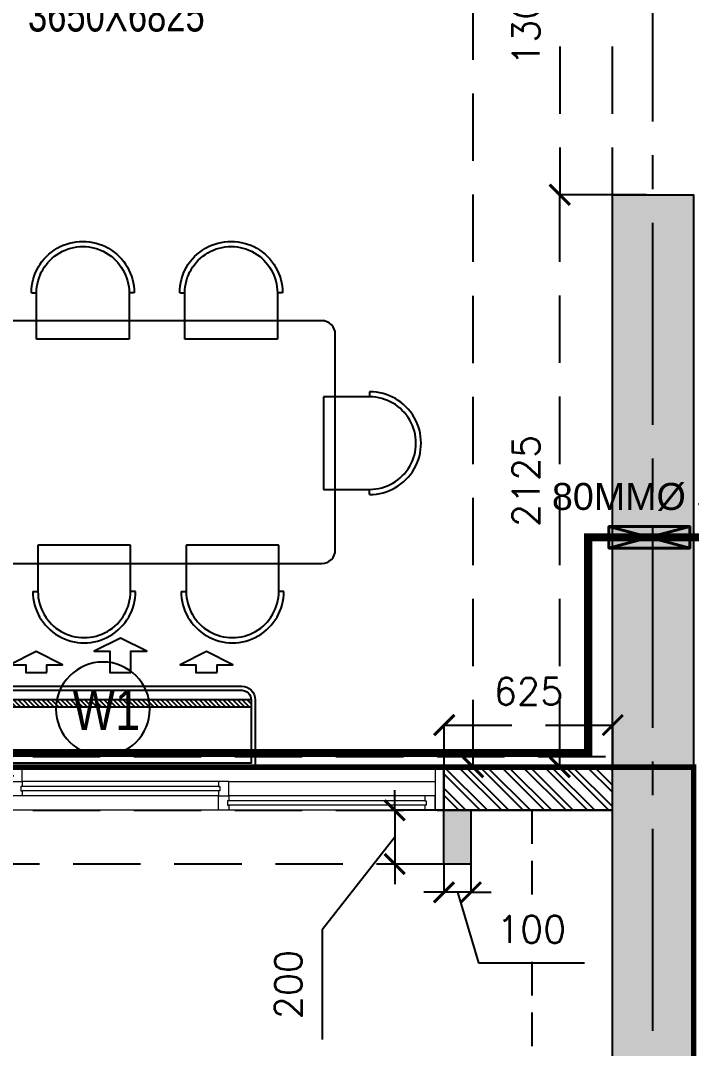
# Model space of a CAD drawing. Header units: millimetres. Extents: x 1135099 to 1230264, y -5736945 to -5695799.
# Drawn here: x 1220115 to 1222604, y -5718617 to -5714802 of the extents above; entities that cross this region are included whole.
import ezdxf
from ezdxf.enums import TextEntityAlignment as Align

# ---------------------------------------------------------------- set-up
doc = ezdxf.new("R2010")
doc.units = ezdxf.units.MM
doc.header["$LTSCALE"] = 1000
doc.header["$MEASUREMENT"] = 0
for name, pattern in [('3BHK-A$0$AUDIT_D_120904163729-0', [0]), ('AUDIT_D_120904163729-0', [0]), ('T8(T9 IS SIMILAR) - 1st FLOOR ELEVATION$0$AUDIT_D_120904163729-0', [0]), ('T8(T9 IS SIMILAR) - 1st FLOOR ELEVATION$0$HIDDEN', [0.375, 0.25, -0.125]), ('T8(T9 IS SIMILAR) - DIMENSION & TEXTING$0$( Hidden )', [0.375, 0.25, -0.125]), ('T8(T9 IS SIMILAR) - DIMENSION & TEXTING$0$1', [0]), ('T8(T9 IS SIMILAR) - DIMENSION & TEXTING$0$HIDDEN', [0.375, 0.25, -0.125]), ('T8(T9 IS SIMILAR) - DIMENSION & TEXTING$1$AUDIT_D_120904163729-0', [0]), ('T8(T9 IS SIMILAR) - TYPICAL FLOOR ELEVATION$1$AUDIT_D_120904163729-0', [0]), ('T8(T9 IS SIMILAR) - TYPICAL FLOOR ELEVATION$1$HIDDEN', [0.375, 0.25, -0.125]), ('T8(T9 IS SIMILAR)$0$$0$HIDDEN', [0.375, 0.25, -0.125]), ('T8_REFUGE COLUMNS$0$CENTER2', [1.125, 0.75, -0.125, 0.125, -0.125])]:
    doc.linetypes.add(name, pattern=pattern)
doc.layers.get('0').update_dxf_attribs({"linetype": 'AUDIT_D_120904163729-0'})
for name, color, linetype in [('3BHK-A$0$a-furniture', 8, 'Continuous'), ('3BHK-A$0$A-HATCH -160', 251, '3BHK-A$0$AUDIT_D_120904163729-0'), ('3BHK-A$0$A-INDOOR UNIT', 30, 'Continuous'), ('T8(T9 IS SIMILAR) - 1st FLOOR ELEVATION$0$A-WALL-FEATURES', 110, 'T8(T9 IS SIMILAR) - 1st FLOOR ELEVATION$0$AUDIT_D_120904163729-0'), ('T8(T9 IS SIMILAR) - DIMENSION & TEXTING$0$A-DIMENSIONS', 2, 'T8(T9 IS SIMILAR) - DIMENSION & TEXTING$0$HIDDEN'), ('T8(T9 IS SIMILAR) - DIMENSION & TEXTING$0$A-FIRE FIGHTING', 7, 'T8(T9 IS SIMILAR) - DIMENSION & TEXTING$1$AUDIT_D_120904163729-0'), ('T8(T9 IS SIMILAR) - DIMENSION & TEXTING$1$a-window-no', 125, 'Continuous'), ('T8(T9 IS SIMILAR) - TYPICAL FLOOR ELEVATION$1$A-DIM', 1, 'T8(T9 IS SIMILAR) - TYPICAL FLOOR ELEVATION$1$AUDIT_D_120904163729-0'), ('T8(T9 IS SIMILAR) - TYPICAL FLOOR ELEVATION$1$A-WALL HATCH', 252, 'T8(T9 IS SIMILAR) - TYPICAL FLOOR ELEVATION$1$AUDIT_D_120904163729-0'), ('T8(T9 IS SIMILAR) - TYPICAL FLOOR ELEVATION$1$A-WALL-FEATURES', 6, 'T8(T9 IS SIMILAR) - TYPICAL FLOOR ELEVATION$1$AUDIT_D_120904163729-0'), ('T8(T9 IS SIMILAR)$0$S-BEAM', 20, 'T8(T9 IS SIMILAR)$0$$0$HIDDEN'), ('T8_REFUGE COLUMNS$0$A-CENTERLINE', 193, 'T8_REFUGE COLUMNS$0$CENTER2'), ('T8_REFUGE COLUMNS$1$A-RCC COLS', 3, 'Continuous'), ('T8_TYPICAL COLUMNS$0$A-RCC COLS', 3, 'Continuous')]:
    doc.layers.add(name, color=color, linetype=linetype)
for name, color, linetype, lineweight in [('3BHK-A$0$A-WALL- 160', 6, 'Continuous', 30), ('3BHK-A$0$Window', 4, 'Continuous', 20), ('T8(T9 IS SIMILAR) - DIMENSION & TEXTING$0$U-IPD-WS-FIRE', 1, 'Continuous', 40), ('T8(T9 IS SIMILAR) - DIMENSION & TEXTING$0$U-IPD-WS-TEXT', 7, 'Continuous', 0), ('T8(T9 IS SIMILAR) - DIMENSION & TEXTING$1$a-TEXT -R SIZE', 4, 'Continuous', 0), ('T8(T9 IS SIMILAR)$0$D&W', 8, 'Continuous', 25)]:
    doc.layers.add(name, color=color, linetype=linetype, lineweight=lineweight)
doc.layers.add('A-RERA CARPET AREA', color=30, linetype='Continuous', plot=False)
doc.layers.add('T8(T9 IS SIMILAR) - DIMENSION & TEXTING$0$U-IPD-SP-SLEV-80', color=7, linetype='T8(T9 IS SIMILAR) - DIMENSION & TEXTING$0$1', lineweight=40, true_color=0x10d54b)
doc.layers.add('T8_REFUGE COLUMNS$1$COL-HATCH', color=7, linetype='Continuous', lineweight=25, true_color=0xa3a3a3)
doc.styles.add('T8(T9 IS SIMILAR) - DIMENSION & TEXTING$0$arial', font='sanss___.ttf')
doc.styles.add('T8(T9 IS SIMILAR) - DIMENSION & TEXTING$0$Romans 1', font='romans.shx', dxfattribs={"height": 100})
doc.styles.add('T8(T9 IS SIMILAR) - DIMENSION & TEXTING$1$ARIAL ARROW', font='swisscl.ttf')
doc.styles.add('T8(T9 IS SIMILAR) - DIMENSION & TEXTING$1$LODHA STANDERD', font='sanss___.ttf')
doc.styles.add('T8(T9 IS SIMILAR) - TYPICAL FLOOR ELEVATION$1$Romans 1', font='romans.shx', dxfattribs={"height": 100})
doc.dimstyles.new('T8(T9 IS SIMILAR) - DIMENSION & TEXTING$0$ALPINE S', dxfattribs={"dimscale": 0, "dimtxt": 100, "dimasz": 75, "dimexe": 0, "dimexo": 0, "dimgap": 75, "dimtad": 1, "dimdec": 0, "dimzin": 0, "dimdsep": 46, "dimtxsty": 'T8(T9 IS SIMILAR) - DIMENSION & TEXTING$0$Romans 1', "dimblk": 'T8(T9 IS SIMILAR) - DIMENSION & TEXTING$0$_ArchTick', "dimcen": 0.09, "dimclrd": 256, "dimclre": 256, "dimclrt": 7, "dimadec": 0, "dimazin": 0, "dimtfac": 1, "dimtdec": 0, "dimtofl": 0, "dimtmove": 1, "dimatfit": 0, "dimldrblk": 'T8(T9 IS SIMILAR) - DIMENSION & TEXTING$0$_Open90', "dimfxl": 1, "dimtolj": 1, "dimtzin": 0, "dimarcsym": 0})
doc.dimstyles.new('T8(T9 IS SIMILAR) - TYPICAL FLOOR ELEVATION$1$ALPINE S', dxfattribs={"dimscale": 0, "dimtxt": 100, "dimasz": 75, "dimexe": 0, "dimexo": 0, "dimgap": 75, "dimtad": 1, "dimdec": 0, "dimzin": 0, "dimdsep": 46, "dimtxsty": 'T8(T9 IS SIMILAR) - TYPICAL FLOOR ELEVATION$1$Romans 1', "dimblk": 'T8(T9 IS SIMILAR) - TYPICAL FLOOR ELEVATION$1$_ArchTick', "dimcen": 0.09, "dimclrd": 256, "dimclre": 256, "dimclrt": 7, "dimadec": 0, "dimazin": 0, "dimtfac": 1, "dimtdec": 0, "dimtofl": 0, "dimtmove": 1, "dimatfit": 0, "dimldrblk": 'T8(T9 IS SIMILAR) - TYPICAL FLOOR ELEVATION$1$_Open90', "dimfxl": 1, "dimtolj": 1, "dimtzin": 0, "dimarcsym": 0})

# ---------------------------------------------------------------- blocks, each defined once
blk = doc.blocks.new('T8(T9 IS SIMILAR) - DIMENSION & TEXTING$1$WINDOW TAG')
at = {"layer": 'T8(T9 IS SIMILAR) - DIMENSION & TEXTING$1$a-window-no'}
blk.add_circle((0, 0), 174.1, dxfattribs=at)
at = {"layer": 'T8(T9 IS SIMILAR) - DIMENSION & TEXTING$1$a-window-no', "style": 'T8(T9 IS SIMILAR) - DIMENSION & TEXTING$1$LODHA STANDERD'}
blk.add_attdef('WINDOW', text='', height=150, dxfattribs=at).set_placement((11.3, 2.8), align=Align.MIDDLE_CENTER)
blk = doc.blocks.new('T8(T9 IS SIMILAR) - DIMENSION & TEXTING$0$_ArchTick')
at = {"color": 0, "linetype": 'ByBlock', "const_width": 0.15}
blk.add_lwpolyline([(-0.5, -0.5), (0.5, 0.5)], dxfattribs=at)
blk = doc.blocks.new('*D472')
at = {"layer": 'T8(T9 IS SIMILAR) - DIMENSION & TEXTING$0$A-DIMENSIONS', "linetype": 'T8(T9 IS SIMILAR) - DIMENSION & TEXTING$0$HIDDEN', "lineweight": -2, "transparency": 16777216}
for p, q in [((1221686.8, -5717573.6), (1221686.8, -5717417.3)), ((1222311.7, -5717573.6), (1222311.7, -5717417.3))]:
    blk.add_line(p, q, dxfattribs=at)
at = {"layer": 'T8(T9 IS SIMILAR) - DIMENSION & TEXTING$0$A-DIMENSIONS', "lineweight": -2, "transparency": 16777216}
blk.add_line((1221686.8, -5717417.3), (1222311.7, -5717417.3), dxfattribs=at)
at = {"layer": 'T8(T9 IS SIMILAR) - DIMENSION & TEXTING$0$A-DIMENSIONS', "linetype": 'ByBlock', "lineweight": -2, "transparency": 16777216, "xscale": 75, "yscale": 75, "zscale": 75, "rotation": 180}
blk.add_blockref('T8(T9 IS SIMILAR) - DIMENSION & TEXTING$0$_ArchTick', (1221686.8, -5717417.3), dxfattribs=at)
at = {"layer": 'T8(T9 IS SIMILAR) - DIMENSION & TEXTING$0$A-DIMENSIONS', "linetype": 'ByBlock', "lineweight": -2, "transparency": 16777216, "xscale": 75, "yscale": 75, "zscale": 75}
blk.add_blockref('T8(T9 IS SIMILAR) - DIMENSION & TEXTING$0$_ArchTick', (1222311.7, -5717417.3), dxfattribs=at)
at = {"layer": 'T8(T9 IS SIMILAR) - DIMENSION & TEXTING$0$A-DIMENSIONS', "color": 7, "linetype": 'ByBlock', "transparency": 16777216, "insert": (1221999.3, -5717292.3), "char_height": 100, "attachment_point": 5, "style": 'T8(T9 IS SIMILAR) - DIMENSION & TEXTING$0$Romans 1'}
blk.add_mtext('\\A1;625', dxfattribs=at)
blk = doc.blocks.new('T8(T9 IS SIMILAR) - DIMENSION & TEXTING$0$_Open90')
at = {"color": 0, "linetype": 'ByBlock', "lineweight": -2}
for p, q in [((0, 0), (-1, 0)), ((-0.5, 0.5), (0, 0)), ((0, 0), (-0.5, -0.5))]:
    blk.add_line(p, q, dxfattribs=at)
blk = doc.blocks.new('*D473')
at = {"layer": 'T8(T9 IS SIMILAR) - DIMENSION & TEXTING$0$A-DIMENSIONS', "linetype": 'T8(T9 IS SIMILAR) - DIMENSION & TEXTING$0$HIDDEN', "lineweight": -2, "transparency": 16777216}
for p, q in [((1222022.4, -5710748.9), (1221794, -5710748.9)), ((1221999.3, -5717573.6), (1221794, -5717573.6))]:
    blk.add_line(p, q, dxfattribs=at)
at = {"layer": 'T8(T9 IS SIMILAR) - DIMENSION & TEXTING$0$A-DIMENSIONS', "lineweight": -2, "transparency": 16777216}
blk.add_line((1221794, -5717573.6), (1221794, -5710748.9), dxfattribs=at)
at = {"layer": 'T8(T9 IS SIMILAR) - DIMENSION & TEXTING$0$A-DIMENSIONS', "linetype": 'ByBlock', "lineweight": -2, "transparency": 16777216, "xscale": 75, "yscale": 75, "zscale": 75}
for p, rotation in [((1221794, -5710748.9), 90), ((1221794, -5717573.6), 270)]:
    blk.add_blockref('T8(T9 IS SIMILAR) - DIMENSION & TEXTING$0$_ArchTick', p, dxfattribs=dict(at, rotation=rotation))
at = {"layer": 'T8(T9 IS SIMILAR) - DIMENSION & TEXTING$0$A-DIMENSIONS', "color": 7, "linetype": 'ByBlock', "transparency": 16777216, "insert": (1221669, -5714161.3), "char_height": 100, "attachment_point": 5, "rotation": 90, "style": 'T8(T9 IS SIMILAR) - DIMENSION & TEXTING$0$Romans 1'}
blk.add_mtext('\\A1;6825', dxfattribs=at)
blk = doc.blocks.new('*D465')
at = {"layer": 'T8(T9 IS SIMILAR) - DIMENSION & TEXTING$0$A-DIMENSIONS', "linetype": 'T8(T9 IS SIMILAR) - DIMENSION & TEXTING$0$HIDDEN', "lineweight": -2, "transparency": 16777216}
for p, q in [((1222436.9, -5714148.9), (1222115.1, -5714148.9)), ((1222436.9, -5715448.7), (1222115.1, -5715448.7))]:
    blk.add_line(p, q, dxfattribs=at)
at = {"layer": 'T8(T9 IS SIMILAR) - DIMENSION & TEXTING$0$A-DIMENSIONS', "lineweight": -2, "transparency": 16777216}
blk.add_line((1222115.1, -5714148.9), (1222115.1, -5715448.7), dxfattribs=at)
at = {"layer": 'T8(T9 IS SIMILAR) - DIMENSION & TEXTING$0$A-DIMENSIONS', "linetype": 'ByBlock', "lineweight": -2, "transparency": 16777216, "xscale": 75, "yscale": 75, "zscale": 75}
for p, rotation in [((1222115.1, -5714148.9), 90), ((1222115.1, -5715448.7), 270)]:
    blk.add_blockref('T8(T9 IS SIMILAR) - DIMENSION & TEXTING$0$_ArchTick', p, dxfattribs=dict(at, rotation=rotation))
at = {"layer": 'T8(T9 IS SIMILAR) - DIMENSION & TEXTING$0$A-DIMENSIONS', "color": 7, "linetype": 'ByBlock', "transparency": 16777216, "insert": (1221990.1, -5714798.8), "char_height": 100, "attachment_point": 5, "rotation": 90, "style": 'T8(T9 IS SIMILAR) - DIMENSION & TEXTING$0$Romans 1'}
blk.add_mtext('\\A1;1300', dxfattribs=at)
blk = doc.blocks.new('T8(T9 IS SIMILAR) - DIMENSION & TEXTING$0$A$C7A147FD6')
at = {"layer": 'T8(T9 IS SIMILAR) - DIMENSION & TEXTING$0$U-IPD-SP-SLEV-80', "elevation": -0.6}
blk.add_lwpolyline([(14845.2, -1306.4), (15145.2, -1306.4), (15145.2, -1386.4), (14845.2, -1386.4), (14845.2, -1306.4), (15145.2, -1386.4), (15145.2, -1306.4), (14845.2, -1386.4)], dxfattribs=at)
at = {"layer": 'T8(T9 IS SIMILAR) - DIMENSION & TEXTING$0$U-IPD-WS-FIRE', "color": 241, "linetype": 'T8(T9 IS SIMILAR) - DIMENSION & TEXTING$0$( Hidden )', "ltscale": 2, "const_width": 30, "elevation": -0.6}
blk.add_lwpolyline([(15392.2, 3510.8), (15222.1, 3510.8), (15222.1, -1346.4), (14768.2, -1346.4), (14768.2, -2147.3), (11278, -2147.3), (11278, -1175.2), (10838.4, -1175.2), (10838.4, -353), (9573.9, -353), (9573.9, 86.8), (9573.9, 1112.5), (-6794.4, 1112.5)], dxfattribs=at)
at = {"layer": 'T8(T9 IS SIMILAR) - DIMENSION & TEXTING$0$U-IPD-WS-TEXT', "insert": (14633.7, -1144.8, -1.7), "char_height": 100, "attachment_point": 1, "rotation": 359.9999, "style": 'T8(T9 IS SIMILAR) - DIMENSION & TEXTING$0$arial'}
blk.add_mtext_dynamic_manual_height_columns('80MM%%C SLEEVE', width=1876.047, gutter_width=0.75, heights=[0], dxfattribs=at)
blk = doc.blocks.new('*D289')
at = {"layer": 'T8(T9 IS SIMILAR) - DIMENSION & TEXTING$0$A-DIMENSIONS', "linetype": 'T8(T9 IS SIMILAR) - DIMENSION & TEXTING$0$HIDDEN', "lineweight": -2, "transparency": 16777216}
for p, q in [((1222312.1, -5715448.9), (1222115.1, -5715448.9)), ((1222312.1, -5717573.4), (1222115.1, -5717573.4))]:
    blk.add_line(p, q, dxfattribs=at)
at = {"layer": 'T8(T9 IS SIMILAR) - DIMENSION & TEXTING$0$A-DIMENSIONS', "lineweight": -2, "transparency": 16777216}
blk.add_line((1222115.1, -5717573.4), (1222115.1, -5715448.9), dxfattribs=at)
at = {"layer": 'T8(T9 IS SIMILAR) - DIMENSION & TEXTING$0$A-DIMENSIONS', "linetype": 'ByBlock', "lineweight": -2, "transparency": 16777216, "xscale": 75, "yscale": 75, "zscale": 75}
for p, rotation in [((1222115.1, -5715448.9), 90), ((1222115.1, -5717573.4), 270)]:
    blk.add_blockref('T8(T9 IS SIMILAR) - DIMENSION & TEXTING$0$_ArchTick', p, dxfattribs=dict(at, rotation=rotation))
at = {"layer": 'T8(T9 IS SIMILAR) - DIMENSION & TEXTING$0$A-DIMENSIONS', "color": 7, "linetype": 'ByBlock', "transparency": 16777216, "insert": (1221990.1, -5716511.1), "char_height": 100, "attachment_point": 5, "rotation": 90, "style": 'T8(T9 IS SIMILAR) - DIMENSION & TEXTING$0$Romans 1'}
blk.add_mtext('\\A1;2125', dxfattribs=at)
blk = doc.blocks.new('T8(T9 IS SIMILAR) - 1st FLOOR ELEVATION')
at = {"layer": 'T8(T9 IS SIMILAR) - 1st FLOOR ELEVATION$0$A-WALL-FEATURES', "color": 4, "linetype": 'T8(T9 IS SIMILAR) - 1st FLOOR ELEVATION$0$HIDDEN', "ltscale": 0.5, "elevation": 0}
blk.add_lwpolyline([(1222011.8, -5717733.5), (1222011.8, -5720283.5), (1226511.8, -5720283.5), (1226511.8, -5719683.5)], dxfattribs=at)
blk = doc.blocks.new('T8_REFUGE COLUMNS')
at = {"layer": 'T8_REFUGE COLUMNS$1$COL-HATCH', "linetype": 'ByBlock'}
h = blk.add_hatch(color=256, dxfattribs=at)
h.dxf.hatch_style = 1
h.paths.add_polyline_path([(1222612.1, -5719684.9), (1222312.1, -5719684.9), (1222312.1, -5715449.9), (1222612.1, -5715449.9)])
at = {"layer": 'T8_REFUGE COLUMNS$0$A-CENTERLINE'}
for p, q in [((1222462.1, -5720802.9), (1222462.1, -5702690.8)), ((1223494.9, -5717567.4), (1182495.9, -5717567.4))]:
    blk.add_line(p, q, dxfattribs=at)
at = {"layer": 'T8_REFUGE COLUMNS$1$A-RCC COLS', "linetype": 'ByBlock'}
blk.add_lwpolyline([(1222612.1, -5719684.9), (1222312.1, -5719684.9), (1222312.1, -5715449.9), (1222612.1, -5715449.9)], close=True, dxfattribs=at)
blk = doc.blocks.new('T8_TYPICAL COLUMNS')
at = {"layer": 'T8_TYPICAL COLUMNS$0$A-RCC COLS', "linetype": 'ByBlock'}
blk.add_blockref('T8_REFUGE COLUMNS', (0, 0), dxfattribs=at)
blk = doc.blocks.new('3BHK-A$0$2400')
at = {"layer": '3BHK-A$0$Window', "color": 1, "lineweight": 13}
for p, q in [((1151176.5, -5692111.9), (1148842.5, -5692111.9)), ((1149607.5, -5692111.9), (1148880, -5692111.9)), ((1149607.5, -5692165.3), (1148880, -5692165.3)), ((1150373.7, -5692165.3), (1149645, -5692165.3)), ((1150411.2, -5692165.3), (1151176.5, -5692165.3)), ((1149607.5, -5692218.6), (1148842.5, -5692218.6)), ((1150373.7, -5692218.6), (1149645, -5692218.6)), ((1151139, -5692218.6), (1150411.2, -5692218.6)), ((1150373.7, -5692271.9), (1148842.5, -5692271.9)), ((1151139, -5692271.9), (1150411.2, -5692271.9))]:
    blk.add_line(p, q, dxfattribs=at)
at = {"layer": '3BHK-A$0$Window', "color": 5, "lineweight": 13}
for p, q in [((1149607.5, -5692142.2), (1148880, -5692142.2)), ((1149607.5, -5692146.7), (1148880, -5692146.7)), ((1150373.7, -5692183.8), (1149645, -5692183.8)), ((1150373.7, -5692200), (1149645, -5692200)), ((1151139, -5692237.2), (1150411.2, -5692237.2)), ((1151139, -5692253.3), (1150411.2, -5692253.3))]:
    blk.add_line(p, q, dxfattribs=at)
at = {"layer": '3BHK-A$0$Window', "color": 4, "lineweight": 13}
for points in [[(1148842.5, -5692111.9), (1148809.5, -5692111.9), (1148809.5, -5692271.9), (1148842.5, -5692271.9)], [(1148880, -5692146.7), (1148880, -5692165.3), (1148842.5, -5692165.3), (1148842.5, -5692111.9), (1148880, -5692111.9), (1148880, -5692142.2), (1148875.5, -5692142.2), (1148875.5, -5692146.7)], [(1149607.5, -5692146.7), (1149607.5, -5692165.3), (1149645, -5692165.3), (1149645, -5692111.9), (1149607.5, -5692111.9), (1149607.5, -5692142.2), (1149612, -5692142.2), (1149612, -5692146.7)], [(1151209.5, -5692111.9), (1151176.5, -5692111.9), (1151176.5, -5692271.9), (1151209.5, -5692271.9)], [(1149645, -5692200), (1149645, -5692218.6), (1149607.5, -5692218.6), (1149607.5, -5692165.3), (1149645, -5692165.3), (1149645, -5692183.8), (1149640.5, -5692183.8), (1149640.5, -5692200)], [(1150373.7, -5692200), (1150373.7, -5692218.6), (1150411.2, -5692218.6), (1150411.2, -5692165.3), (1150373.7, -5692165.3), (1150373.7, -5692183.8), (1150378.2, -5692183.8), (1150378.2, -5692200)], [(1150411.2, -5692253.3), (1150411.2, -5692271.9), (1150373.7, -5692271.9), (1150373.7, -5692218.6), (1150411.2, -5692218.6), (1150411.2, -5692237.2), (1150406.7, -5692237.2), (1150406.7, -5692253.3)], [(1151139, -5692253.3), (1151139, -5692271.9), (1151176.5, -5692271.9), (1151176.5, -5692218.6), (1151139, -5692218.6), (1151139, -5692237.2), (1151143.5, -5692237.2), (1151143.5, -5692253.3)]]:
    blk.add_lwpolyline(points, close=True, dxfattribs=at)
blk = doc.blocks.new('3BHK-A$0$A$C50024E40')
for p, q in [((0, 0), (0, -225)), ((450, 0), (0, 0)), ((450, -225), (450, 0)), ((-25, -225), (0, -225)), ((475, -225), (450, -225))]:
    blk.add_line(p, q)
for major_axis in [(-176.8, 176.8), (-159.1, 159.1)]:
    blk.add_ellipse((225, -225), major_axis=major_axis, ratio=1, start_param=0.785398, end_param=3.926991)
blk = doc.blocks.new('3BHK-A$0$1.5tr')
at = {"layer": '3BHK-A$0$A-INDOOR UNIT'}
h = blk.add_hatch(dxfattribs=at)
h.set_pattern_fill('ANSI31', color=3, scale=100, style=0)
h.paths.add_polyline_path([(222.8, 485), (251, 485), (251, -485), (222.8, -485)])
for points in [[(300, 450), (300, -450, -0.414214), (250, -500), (0, -500), (0, 500), (250, 500, -0.414214)], [(285, 450), (285, -450, -0.414214), (250, -485), (15, -485), (15, 485), (250, 485, -0.414214)]]:
    blk.add_lwpolyline(points, format="xyb", close=True, dxfattribs=at)
at = {"layer": '3BHK-A$0$A-INDOOR UNIT', "color": 3}
blk.add_lwpolyline([(222.8, 485), (251, 485), (251, -485), (222.8, -485)], close=True, dxfattribs=at)
at = {"layer": '3BHK-A$0$A-INDOOR UNIT', "color": 0, "ltscale": 300}
for points in [[(350.5, 273.3), (379.7, 273.3), (379.7, 214.8), (428.5, 312.3), (379.7, 409.8), (379.7, 351.3), (350.5, 351.3)], [(350.5, -39), (429.7, -39), (429.7, -97.5), (478.5, 0), (429.7, 97.5), (429.7, 39), (350.5, 39)], [(350.5, -358.3), (379.7, -358.3), (379.7, -416.8), (428.5, -319.3), (379.7, -221.8), (379.7, -280.3), (350.5, -280.3)]]:
    blk.add_lwpolyline(points, close=True, dxfattribs=at)
blk = doc.blocks.new('3BHK-A')
at = {"layer": '3BHK-A$0$A-HATCH -160', "linetype": 'ByBlock'}
h = blk.add_hatch(dxfattribs=at)
h.set_pattern_fill('ANSI32', color=256, scale=150)
h.set_pattern_definition([(45, (-0.65, 1285.594), (-39.77475644, 39.77475644), []), (45, (25.864, 1285.594), (-39.77475644, 39.77475644), [])])
h.paths.add_polyline_path([(1190857.7, -5717574.7), (1190232.7, -5717574.7), (1190232.7, -5717734.7), (1190857.7, -5717734.7)])
at = {"layer": '3BHK-A$0$a-furniture', "elevation": 0}
blk.add_lwpolyline([(1193021.7, -5716817.7), (1191310.7, -5716817.7, -0.414214), (1191260.7, -5716767.7), (1191260.7, -5715966.8, -0.414214), (1191310.7, -5715916.7), (1193021.7, -5715916.7, -0.414214), (1193071.7, -5715966.7), (1193071.7, -5716767.7, -0.414214)], format="xyb", close=True, dxfattribs=at)
at = {"layer": '3BHK-A$0$A-WALL- 160', "linetype": 'ByBlock'}
for p, q in [((1190857.7, -5717573.4, 0), (1190232.7, -5717573.4, 0)), ((1190857.7, -5717573.4, 0), (1190857.7, -5717733.4, 0)), ((1190857.7, -5717733.4, 0), (1190232.7, -5717733.4, 0))]:
    blk.add_line(p, q, dxfattribs=at)
at = {"layer": '3BHK-A$0$a-furniture', "xscale": 0.7630874951939101, "yscale": 0.7630874951939101, "zscale": 1000, "rotation": 180.0015029646968}
for p in [(1191818.8, -5715984.8, 0), (1192368.8, -5715984.8, 0)]:
    blk.add_blockref('3BHK-A$0$A$C50024E40', p, dxfattribs=at)
at = {"layer": '3BHK-A$0$a-furniture', "extrusion": (0, 0, -1), "zscale": -1000}
for p, xscale, yscale, rotation in [((-1191304.9, -5716542.8, 0), 0.7630874945686295, 0.7630874945686295, 89.99849704383797), ((-1191813.7, -5716749.6, 0), 0.7630874951939101, 0.7630874951939101, 359.9984970353032), ((-1192363.7, -5716749.6, 0), 0.7630874951939101, 0.7630874951939101, 359.9984970353032)]:
    blk.add_blockref('3BHK-A$0$A$C50024E40', p, dxfattribs=dict(at, xscale=xscale, yscale=yscale, rotation=rotation))
at = {"layer": '3BHK-A$0$A-INDOOR UNIT', "xscale": -1, "rotation": 270}
blk.add_blockref('3BHK-A$0$1.5tr', (1192057.7, -5717573.4, 0.1), dxfattribs=at)
at = {"layer": '3BHK-A$0$A-WALL- 160', "linetype": 'ByBlock', "xscale": -1}
blk.add_blockref('3BHK-A$0$2400', (2342067.1, -25461.5, 0), dxfattribs=at)
blk = doc.blocks.new('T8(T9 IS SIMILAR) - TYPICAL FLOOR ELEVATION$1$_ArchTick')
at = {"color": 0, "linetype": 'ByBlock', "const_width": 0.15}
blk.add_lwpolyline([(-0.5, -0.5), (0.5, 0.5)], dxfattribs=at)
blk = doc.blocks.new('*D789')
at = {"layer": 'T8(T9 IS SIMILAR) - TYPICAL FLOOR ELEVATION$1$A-DIM', "lineweight": -2, "transparency": 16777216}
for p, q in [((1221504.2, -5717733.5), (1221504.2, -5717658.5)), ((1221504.2, -5717733.5), (1221504.2, -5717933.5)), ((1221504.2, -5717833.5), (1221235.2, -5718176.9)), ((1221504.2, -5717933.5), (1221504.2, -5718008.5)), ((1221235.2, -5718176.9), (1221235.2, -5718584))]:
    blk.add_line(p, q, dxfattribs=at)
at = {"layer": 'T8(T9 IS SIMILAR) - TYPICAL FLOOR ELEVATION$1$A-DIM', "linetype": 'T8(T9 IS SIMILAR) - TYPICAL FLOOR ELEVATION$1$HIDDEN', "lineweight": -2, "transparency": 16777216}
for p, q in [((1221686.9, -5717733.5), (1221504.2, -5717733.5)), ((1221686.9, -5717933.5), (1221504.2, -5717933.5))]:
    blk.add_line(p, q, dxfattribs=at)
at = {"layer": 'T8(T9 IS SIMILAR) - TYPICAL FLOOR ELEVATION$1$A-DIM', "linetype": 'ByBlock', "lineweight": -2, "transparency": 16777216, "xscale": 75, "yscale": 75, "zscale": 75}
for p, rotation in [((1221504.2, -5717733.5), 270), ((1221504.2, -5717933.5), 90)]:
    blk.add_blockref('T8(T9 IS SIMILAR) - TYPICAL FLOOR ELEVATION$1$_ArchTick', p, dxfattribs=dict(at, rotation=rotation))
at = {"layer": 'T8(T9 IS SIMILAR) - TYPICAL FLOOR ELEVATION$1$A-DIM', "color": 7, "linetype": 'ByBlock', "transparency": 16777216, "insert": (1221110.2, -5718380.5), "char_height": 100, "attachment_point": 5, "rotation": 90, "style": 'T8(T9 IS SIMILAR) - TYPICAL FLOOR ELEVATION$1$Romans 1'}
blk.add_mtext('\\A1;200', dxfattribs=at)
blk = doc.blocks.new('T8(T9 IS SIMILAR) - TYPICAL FLOOR ELEVATION$1$_Open90')
at = {"color": 0, "linetype": 'ByBlock', "lineweight": -2}
for p, q in [((0, 0), (-1, 0)), ((-0.5, 0.5), (0, 0)), ((0, 0), (-0.5, -0.5))]:
    blk.add_line(p, q, dxfattribs=at)
blk = doc.blocks.new('*D801')
at = {"layer": 'T8(T9 IS SIMILAR) - TYPICAL FLOOR ELEVATION$1$A-DIM', "linetype": 'T8(T9 IS SIMILAR) - TYPICAL FLOOR ELEVATION$1$HIDDEN', "lineweight": -2, "transparency": 16777216}
for p, q in [((1221686.9, -5717933.5), (1221686.9, -5718038)), ((1221786.9, -5717933.5), (1221786.9, -5718038))]:
    blk.add_line(p, q, dxfattribs=at)
at = {"layer": 'T8(T9 IS SIMILAR) - TYPICAL FLOOR ELEVATION$1$A-DIM', "lineweight": -2, "transparency": 16777216}
for p, q in [((1221686.9, -5718038), (1221611.9, -5718038)), ((1221786.9, -5718038), (1221686.9, -5718038)), ((1221736.9, -5718038), (1221815.6, -5718300.5)), ((1221786.9, -5718038), (1221861.9, -5718038)), ((1221815.6, -5718300.5), (1222208.5, -5718300.5))]:
    blk.add_line(p, q, dxfattribs=at)
at = {"layer": 'T8(T9 IS SIMILAR) - TYPICAL FLOOR ELEVATION$1$A-DIM', "linetype": 'ByBlock', "lineweight": -2, "transparency": 16777216, "xscale": 75, "yscale": 75, "zscale": 75}
blk.add_blockref('T8(T9 IS SIMILAR) - TYPICAL FLOOR ELEVATION$1$_ArchTick', (1221686.9, -5718038), dxfattribs=at)
at = {"layer": 'T8(T9 IS SIMILAR) - TYPICAL FLOOR ELEVATION$1$A-DIM', "linetype": 'ByBlock', "lineweight": -2, "transparency": 16777216, "xscale": 75, "yscale": 75, "zscale": 75, "rotation": 180}
blk.add_blockref('T8(T9 IS SIMILAR) - TYPICAL FLOOR ELEVATION$1$_ArchTick', (1221786.9, -5718038), dxfattribs=at)
at = {"layer": 'T8(T9 IS SIMILAR) - TYPICAL FLOOR ELEVATION$1$A-DIM', "color": 7, "linetype": 'ByBlock', "transparency": 16777216, "insert": (1222012.1, -5718175.5), "char_height": 100, "attachment_point": 5, "style": 'T8(T9 IS SIMILAR) - TYPICAL FLOOR ELEVATION$1$Romans 1', "bg_fill": 3, "box_fill_scale": 1.25, "bg_fill_color": 256, "bg_fill_true_color": 13158600, "bg_fill_transparency": 0}
blk.add_mtext('\\A1;100', dxfattribs=at)
blk = doc.blocks.new('T8(T9 IS SIMILAR) - DIMENSION & TEXTING')
at = {"layer": 'T8(T9 IS SIMILAR) - DIMENSION & TEXTING$0$A-FIRE FIGHTING', "linetype": 'ByBlock'}
blk.add_blockref('T8(T9 IS SIMILAR) - DIMENSION & TEXTING$0$A$C7A147FD6', (1207452.3, -5715374), dxfattribs=at)
at = {"layer": 'T8(T9 IS SIMILAR) - DIMENSION & TEXTING$1$a-window-no'}
ref = blk.add_blockref('T8(T9 IS SIMILAR) - DIMENSION & TEXTING$1$WINDOW TAG', (1220420.6, -5717357.4, 0.5), dxfattribs=dict(at, xscale=-1, rotation=180))
ref.add_attrib('WINDOW', 'W1', dxfattribs={"height": 150, "style": 'T8(T9 IS SIMILAR) - DIMENSION & TEXTING$1$LODHA STANDERD', "width": 0.8}).set_placement((1220433.3, -5717360.2, 0.5), align=Align.MIDDLE_CENTER)
at = {"layer": 'T8(T9 IS SIMILAR) - DIMENSION & TEXTING$1$a-TEXT -R SIZE', "color": 2, "style": 'T8(T9 IS SIMILAR) - DIMENSION & TEXTING$1$ARIAL ARROW'}
blk.add_text('3650X6825', height=125, dxfattribs=at).set_placement((1220142.7, -5714843.1, 0.5))
at = {"layer": 'T8(T9 IS SIMILAR) - DIMENSION & TEXTING$0$A-DIMENSIONS', "linetype": 'ByBlock'}
for base, p1, p2, picture, middle in [((1221794, -5710748.9, 0.5), (1221999.3, -5717573.6, 0.5), (1222022.4, -5710748.9, 0.5), '*D473', (1221669, -5714161.3, 0.5)), ((1222115.1, -5715448.7, 0.5), (1222436.9, -5714148.9), (1222436.9, -5715448.7, 0.5), '*D465', (1221990.1, -5714798.8, 0.5)), ((1222115.0687, -5715448.8633), (1222312.0691, -5717573.434, 0.4896), (1222312.0691, -5715448.8633), '*D289', (1221990.0687, -5716511.1486))]:
    dim = blk.add_linear_dim(base=base, p1=p1, p2=p2, angle=90, dimstyle='T8(T9 IS SIMILAR) - DIMENSION & TEXTING$0$ALPINE S', override={"dimscale": 1, "dimfxl": 5, "dimarcsym": 1}, dxfattribs=at)
    dim.commit()
    dim.dimension.update_dxf_attribs({"geometry": picture, "text_midpoint": middle})
dim = blk.add_linear_dim(base=(1222311.7, -5717417.3, 0.5), p1=(1221686.8, -5717573.6, 0.5), p2=(1222311.7, -5717573.6, 0.5), dimstyle='T8(T9 IS SIMILAR) - DIMENSION & TEXTING$0$ALPINE S', override={"dimscale": 1, "dimfxl": 5, "dimarcsym": 1}, dxfattribs=at)
dim.commit()
dim.dimension.update_dxf_attribs({"geometry": '*D472', "text_midpoint": (1221999.3, -5717292.3, 0.5)})
blk = doc.blocks.new('T8(T9 IS SIMILAR) - TYPICAL FLOOR ELEVATION')
at = {"layer": 'T8(T9 IS SIMILAR) - TYPICAL FLOOR ELEVATION$1$A-WALL HATCH', "linetype": 'ByBlock'}
h = blk.add_hatch(dxfattribs=at)
h.set_pattern_fill('ZIGZAG', color=256, scale=250)
h.set_pattern_definition([(0, (0, 0), (31.25, 31.25), [31.25, -31.25]), (90, (31.25, 0), (-31.25, 31.25), [31.25, -31.25])])
h.paths.add_polyline_path([(1186332.7, -5719983.5), (1186332.7, -5719683.5), (1186432.7, -5719683.5), (1186432.7, -5719883.5), (1186982.7, -5719883.5), (1186982.7, -5719523.5), (1187082.7, -5719523.5), (1187082.7, -5719983.5)])
h.paths.add_polyline_path([(1190232.7, -5719983.5), (1190232.7, -5719683.5), (1190132.7, -5719683.5), (1190132.7, -5719883.5), (1189582.7, -5719883.5), (1189582.7, -5719523.5), (1189482.7, -5719523.5), (1189482.7, -5719983.5)])
h.paths.add_polyline_path([(1190857.7, -5717933.5), (1190857.7, -5717733.5), (1190757.7, -5717733.5), (1190757.7, -5717933.5)])
h.paths.add_polyline_path([(1193357.7, -5717733.5), (1193357.7, -5717933.5), (1193257.7, -5717933.5), (1193257.7, -5717733.5)])
h.paths.add_polyline_path([(1196632.8, -5709938.8), (1196632.8, -5709738.8), (1196532.8, -5709738.8), (1196532.8, -5709938.8)])
h.paths.add_polyline_path([(1194132, -5709738.8), (1194132, -5709938.8), (1194032, -5709938.8), (1194032, -5709738.8)])
h.paths.add_polyline_path([(1195742.7, -5701889.7), (1196212.8, -5701889.7), (1196212.8, -5702349.7), (1196112.8, -5702349.7), (1196112.8, -5701989.7), (1195742.7, -5701989.7)])
h.paths.add_polyline_path([(1198312.8, -5702349.7), (1198312.8, -5701889.7), (1199132.6, -5701889.7), (1199132.6, -5701989.7), (1198412.8, -5701989.7), (1198412.8, -5702349.7)])
h.paths.add_polyline_path([(1199662.5, -5701090.3), (1199662.5, -5700890.3), (1199762.5, -5700890.3), (1199762.5, -5701090.3)])
h.paths.add_polyline_path([(1201862.6, -5700890.3), (1201862.6, -5701090.3), (1201962.6, -5701090.3), (1201962.6, -5700890.3)])
h.paths.add_polyline_path([(1210681.9, -5700890.3), (1210681.9, -5701090.3), (1210581.9, -5701090.3), (1210581.9, -5700890.3)])
h.paths.add_polyline_path([(1212882, -5701090.3), (1212882, -5700890.3), (1212782, -5700890.3), (1212782, -5701090.3)])
h.paths.add_polyline_path([(1214231.8, -5702349.7), (1214231.8, -5701889.7), (1213412.3, -5701889.7), (1213412.3, -5701989.7), (1214131.8, -5701989.7), (1214131.8, -5702349.7)])
h.paths.add_polyline_path([(1216801.9, -5701889.7), (1216331.8, -5701889.7), (1216331.8, -5702349.7), (1216431.8, -5702349.7), (1216431.8, -5701989.7), (1216801.9, -5701989.7)])
h.paths.add_polyline_path([(1215911.7, -5709938.8), (1215911.7, -5709738.8), (1216011.7, -5709738.8), (1216011.7, -5709938.8)])
h.paths.add_polyline_path([(1218412.5, -5709738.8), (1218412.5, -5709938.8), (1218512.5, -5709938.8), (1218512.5, -5709738.8)])
h.paths.add_polyline_path([(1221686.9, -5717933.5), (1221686.9, -5717733.5), (1221786.9, -5717733.5), (1221786.9, -5717933.5)])
h.paths.add_polyline_path([(1219186.9, -5717733.5), (1219186.9, -5717933.5), (1219286.9, -5717933.5), (1219286.9, -5717733.5)])
h.paths.add_polyline_path([(1222311.8, -5719983.5), (1222311.8, -5719683.5), (1222411.8, -5719683.5), (1222411.8, -5719883.5), (1222961.8, -5719883.5), (1222961.8, -5719523.5), (1223061.8, -5719523.5), (1223061.8, -5719983.5)])
h.paths.add_polyline_path([(1226211.8, -5719983.5), (1226211.8, -5719683.5), (1226111.8, -5719683.5), (1226111.8, -5719883.5), (1225561.8, -5719883.5), (1225561.8, -5719523.5), (1225461.8, -5719523.5), (1225461.8, -5719983.5)])
h.paths.add_polyline_path([(1217001.9, -5727584.6), (1216901.9, -5727584.6), (1216901.9, -5727784.6), (1216356.8, -5727784.6), (1216356.8, -5727424.6), (1216256.8, -5727424.6), (1216256.8, -5727884.6), (1217001.9, -5727884.6)])
h.paths.add_polyline_path([(1214156.8, -5727424.6), (1214056.8, -5727424.6), (1214056.8, -5727784.6), (1213412.3, -5727784.6), (1213412.3, -5727884.6), (1214156.8, -5727884.6)])
h.paths.add_polyline_path([(1210681.9, -5728884), (1210681.9, -5728684), (1210581.9, -5728684), (1210581.9, -5728884)])
h.paths.add_polyline_path([(1212882, -5728684), (1212882, -5728884), (1212782, -5728884), (1212782, -5728684)])
h.paths.add_polyline_path([(1201862.6, -5728884), (1201862.6, -5728684), (1201962.6, -5728684), (1201962.6, -5728884)])
h.paths.add_polyline_path([(1199662.5, -5728684), (1199662.5, -5728884), (1199762.5, -5728884), (1199762.5, -5728684)])
h.paths.add_polyline_path([(1198387.7, -5727424.6), (1198487.7, -5727424.6), (1198487.7, -5727784.6), (1199132.3, -5727784.6), (1199132.3, -5727884.6), (1198387.7, -5727884.6)])
h.paths.add_polyline_path([(1195542.6, -5727584.6), (1195642.6, -5727584.6), (1195642.6, -5727784.6), (1196187.7, -5727784.6), (1196187.7, -5727424.6), (1196287.7, -5727424.6), (1196287.7, -5727884.6), (1195542.6, -5727884.6)])
at = {"layer": 'T8(T9 IS SIMILAR) - TYPICAL FLOOR ELEVATION$1$A-WALL-FEATURES', "color": 8, "linetype": 'T8(T9 IS SIMILAR) - TYPICAL FLOOR ELEVATION$1$HIDDEN'}
blk.add_line((1221686.9, -5717933.5, 0), (1219286.9, -5717933.5, 0), dxfattribs=at)
at = {"layer": 'T8(T9 IS SIMILAR) - TYPICAL FLOOR ELEVATION$1$A-WALL-FEATURES', "linetype": 'ByBlock', "elevation": 0}
blk.add_lwpolyline([(1221686.9, -5717933.5), (1221686.9, -5717733.5), (1221786.9, -5717733.5), (1221786.9, -5717933.5)], close=True, dxfattribs=at)
at = {"layer": 'T8(T9 IS SIMILAR) - TYPICAL FLOOR ELEVATION$1$A-DIM', "linetype": 'ByBlock'}
dim = blk.add_linear_dim(base=(1221504.2, -5717933.5), p1=(1221686.9, -5717733.5, 0), p2=(1221686.9, -5717933.5, 0), angle=90, dimstyle='T8(T9 IS SIMILAR) - TYPICAL FLOOR ELEVATION$1$ALPINE S', override={"dimscale": 1, "dimfxl": 5, "dimarcsym": 1}, dxfattribs=at)
dim.commit()
dim.dimension.update_dxf_attribs({"geometry": '*D789', "text_midpoint": (1221235.2, -5718251.9), "dimtype": 128})
dim = blk.add_linear_dim(base=(1221686.9, -5718038), p1=(1221786.9, -5717933.5, 0), p2=(1221686.9, -5717933.5, 0), dimstyle='T8(T9 IS SIMILAR) - TYPICAL FLOOR ELEVATION$1$ALPINE S', override={"dimscale": 1, "dimfxl": 5, "dimtfill": 1, "dimarcsym": 1}, dxfattribs=at)
dim.commit()
dim.dimension.update_dxf_attribs({"geometry": '*D801', "text_midpoint": (1221890.6, -5718175.5)})
blk = doc.blocks.new('T8(T9 IS SIMILAR)')
at = {"layer": 'T8(T9 IS SIMILAR)$0$D&W', "linetype": 'ByBlock', "xscale": -1}
blk.add_blockref('3BHK-A', (2412544.6, 0, 0.5), dxfattribs=at)
at = {"layer": 'T8(T9 IS SIMILAR)$0$D&W', "linetype": 'ByBlock'}
blk.add_blockref('T8(T9 IS SIMILAR) - TYPICAL FLOOR ELEVATION', (0, 0), dxfattribs=at)
at = {"layer": 'T8(T9 IS SIMILAR)$0$S-BEAM'}
for p, q in [((1222311.3, -5714148.5, -0.5), (1222311.3, -5715448.5, -0.5)), ((1218661.5, -5717533.7, -0.5), (1222311.3, -5717533.7, -0.4)), ((1218661.5, -5717733.7, -0.5), (1222311.3, -5717733.7, -0.4))]:
    blk.add_line(p, q, dxfattribs=at)
at = {"layer": 'T8(T9 IS SIMILAR)$0$D&W', "linetype": 'ByBlock'}
blk.add_blockref('T8_TYPICAL COLUMNS', (0, 0), dxfattribs=at)

msp = doc.modelspace()

# ---------------------------------------------------------------- linework, layer by layer
at = {"layer": 'A-RERA CARPET AREA', "const_width": 20, "elevation": 0.6}
msp.add_lwpolyline([(1227361.8, -5710698.3), (1227361.8, -5717398.5), (1225911.8, -5717398.6), (1225911.8, -5719523.5), (1222611.9, -5719523.5), (1222611.9, -5717573.5), (1218362, -5717573.5), (1218362, -5718598.6), (1215862.3, -5718598.9), (1215862.3, -5715374), (1213337.2, -5715374), (1213337.2, -5714273.5)], dxfattribs=at)

# ---------------------------------------------------------------- block references
at = {"linetype": 'ByBlock'}
msp.add_blockref('T8(T9 IS SIMILAR) - 1st FLOOR ELEVATION', (0, 0), dxfattribs=at)

# ---------------------------------------------------------------- next in the draw order: block references
msp.add_blockref('T8(T9 IS SIMILAR)', (-1.4, 0.2, -0.6), dxfattribs=at)

# ---------------------------------------------------------------- next in the draw order: block references
msp.add_blockref('T8(T9 IS SIMILAR) - DIMENSION & TEXTING', (0, 0), dxfattribs=at)

doc.saveas('drawing.dxf')
